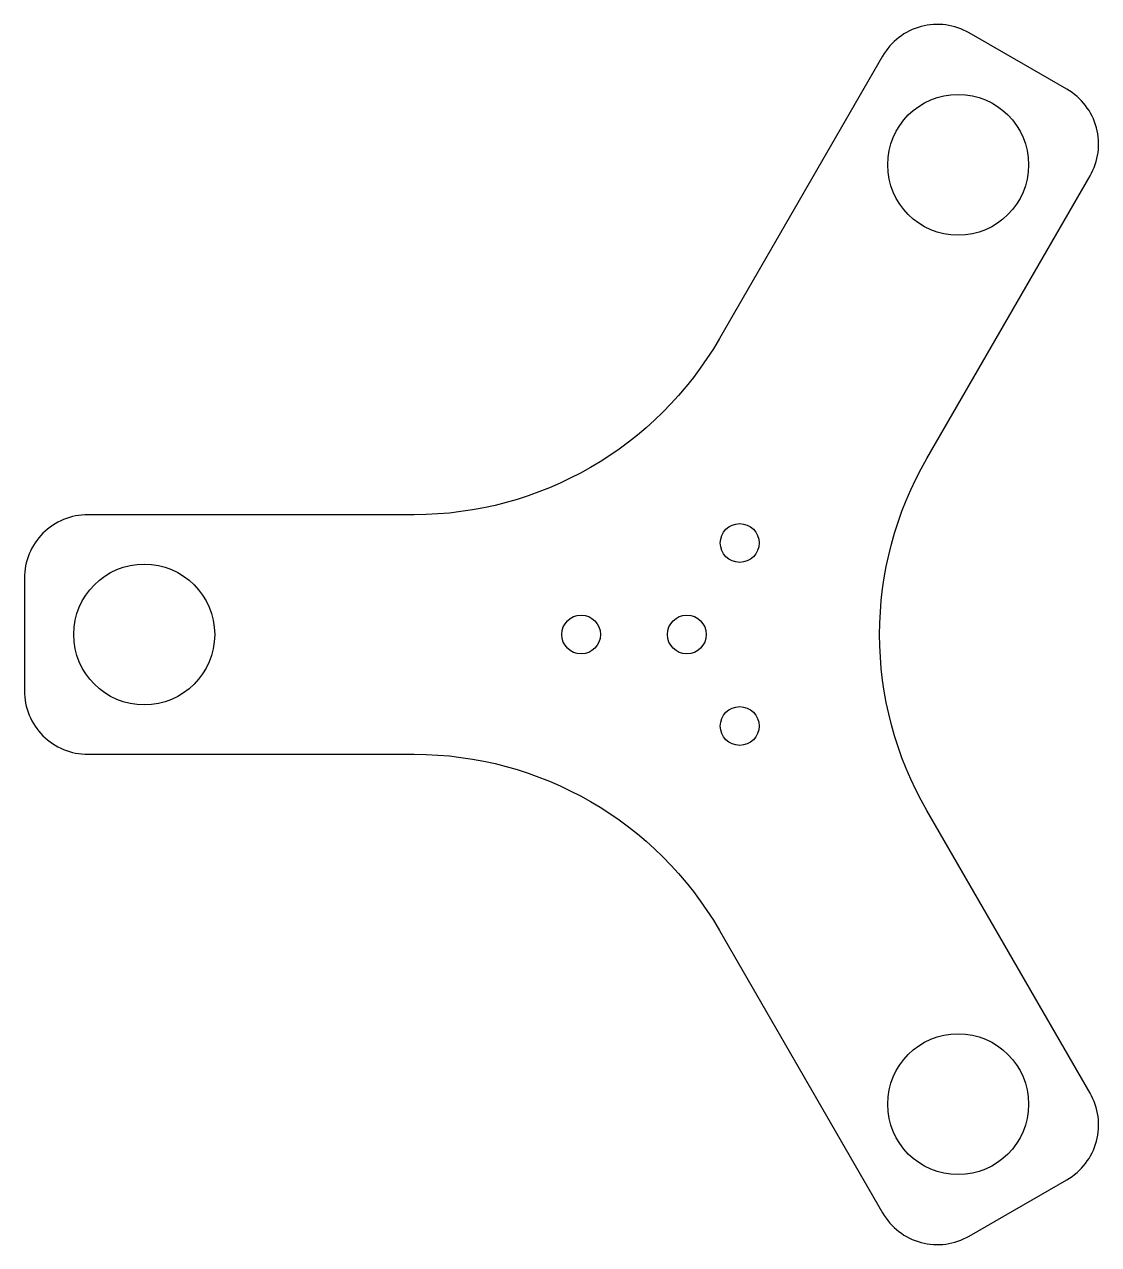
# Model space of a CAD drawing. Header units: millimetres. Extents: x -94 to 58, y -87 to 87.
import ezdxf

# ---------------------------------------------------------------- set-up
doc = ezdxf.new("R2010")
doc.units = ezdxf.units.MM
doc.layers.get('0').update_dxf_attribs({"linetype": 'CONTINUOUS'})

msp = doc.modelspace()

# ---------------------------------------------------------------- linework, layer by layer
msp.add_lwpolyline([(4.62, -42), (27.78, -82.11, 0.414214), (40.07, -85.41), (53.93, -77.41, 0.414214), (57.22, -65.11), (34.06, -25, -0.267949), (34.06, 25), (57.22, 65.11, 0.414214), (53.93, 77.41), (40.07, 85.41, 0.414214), (27.78, 82.11), (4.62, 42, -0.267949), (-38.68, 17), (-85, 17, 0.414214), (-94, 8), (-94, -8, 0.414214), (-85, -17), (-38.68, -17, -0.267949)], format="xyb", close=True)
for centre, radius in [((38.5, 66.68), 10), ((7.5, 12.99), 2.75), ((-77, 0), 10), ((-15, 0), 2.75), ((0, 0), 2.75), ((7.5, -12.99), 2.75), ((38.5, -66.68), 10)]:
    msp.add_circle(centre, radius)

doc.saveas('drawing.dxf')
